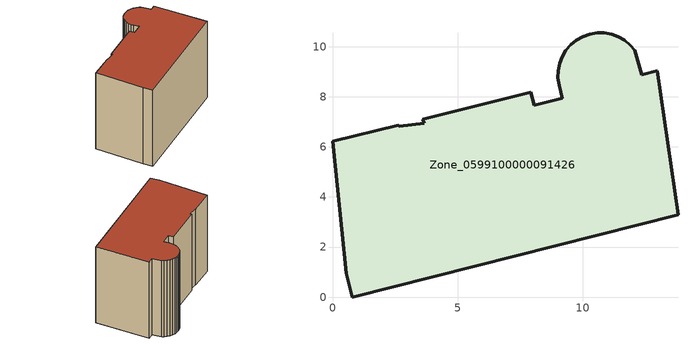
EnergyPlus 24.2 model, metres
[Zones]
Zone_0599100000091426
 floor ground (C_G): 7.91,8.18 8.06,7.65 9.17,7.93 9.04,8.46 9,8.75 9.01,9.05 9.06,9.33 9.17,9.61 9.32,9.86 9.51,10.08 9.74,10.26 9.99,10.41 10.27,10.51 10.56,10.55 10.85,10.55 11.14,10.5 11.42,10.4 11.67,10.25 11.89,10.06 12.07,9.85 12.35,8.87 12.97,9.03 13.79,3.28 0.78,0 0.55,0.96 0,6.22 2.62,6.86 2.67,6.82 3.66,6.95 3.61,7.1 z0
 wall outside (C_F): 11.67,10.25 11.42,10.4 11.14,10.5 10.85,10.55 10.56,10.55 10.27,10.51 9.99,10.41 9.74,10.26 9.51,10.08 9.32,9.86 9.17,9.61 9.06,9.33 9.01,9.05 9,8.75 9.04,8.46 9.17,7.93 8.06,7.65 7.91,8.18 3.61,7.1 3.66,6.95 2.67,6.82 2.62,6.86 0,6.22 0.55,0.96 0.78,0 13.79,3.28 12.97,9.03 12.35,8.87 12.07,9.85 11.89,10.06 11.67,10.25 z0:8.57
 roof outside (C_R): 8.06,7.65 7.91,8.18 3.61,7.1 3.66,6.95 2.67,6.82 2.62,6.86 0,6.22 0.55,0.96 0.78,0 13.79,3.28 12.97,9.03 12.35,8.87 12.07,9.85 11.89,10.06 11.67,10.25 11.42,10.4 11.14,10.5 10.85,10.55 10.56,10.55 10.27,10.51 9.99,10.41 9.74,10.26 9.51,10.08 9.32,9.86 9.17,9.61 9.06,9.33 9.01,9.05 9,8.75 9.04,8.46 9.17,7.93 z8.57
[BUILDING]
Pand.0599100000091426: North Axis=0; Terrain=City; Loads Convergence Tolerance Value=0.04; Temperature Convergence Tolerance Value=0.4; Solar Distribution=FullExterior; Maximum Number of Warmup Days=25; Minimum Number of Warmup Days=1
[Site:Location]
Rotterdam.The.Hague.AP_ZH_NLD Design_Conditions: Latitude=51.96; Longitude=4.45; Time Zone=1; Elevation=-4.5
[SITE:GROUNDTEMPERATURE:BUILDINGSURFACE]
18, 18, 18, 18, 18, 18, 18, 18, 18, 18, 18, 18
[MATERIAL] Thermal Absorptance=0.9; Solar Absorptance=0.7; Visible Absorptance=0.7
Name | Roughness | Thickness | Conductivity | Density | Specific Heat
G.TC.1992-2005 | MediumSmooth | 0.15 | 0.06 | 540 | 1210
F.TC.1992-2005 | Rough | 0.3 | 0.12 | 1920 | 840
R.TC.1992-2005 | MediumRough | 0.2 | 0.08 | 1500 | 1000
[CONSTRUCTION]
C_G: G.TC.1992-2005
C_F: F.TC.1992-2005
C_R: R.TC.1992-2005
[ZONE]
Zone_0599100000091426: Type=1; Multiplier=1; Ceiling Height=Autocalculate; Volume=Autocalculate; Floor Area=autocalculate; Part of Total Floor Area=Yes
[ZONEINFILTRATION:DESIGNFLOWRATE]
Infil_Zone_0599100000091426: Zone or ZoneList or Space or SpaceList=Zone_0599100000091426; Schedule=AlwaysOn; Design Flow Rate Calculation Method=Flow/Area; Flow Rate per Floor Area=0.0015; Constant Term Coefficient=1; Temperature Term Coefficient=0; Velocity Term Coefficient=0; Velocity Squared Term Coefficient=0
[HVACTEMPLATE:ZONE:IDEALLOADSAIRSYSTEM]
Zone_0599100000091426: Maximum Heating Supply Air Temperature=50; Minimum Cooling Supply Air Temperature=13; Maximum Heating Supply Air Humidity Ratio=0.0156; Minimum Cooling Supply Air Humidity Ratio=0.0077; Heating Limit=NoLimit; Cooling Limit=NoLimit; Dehumidification Control Type=ConstantSensibleHeatRatio; Cooling Sensible Heat Ratio=0.7; Dehumidification Setpoint=60; Humidification Control Type=None; Humidification Setpoint=30; Outdoor Air Method=None; Outdoor Air Flow Rate per Person=0.00944; Outdoor Air Flow Rate per Zone Floor Area=0; Outdoor Air Flow Rate per Zone=0; Demand Controlled Ventilation Type=None; Outdoor Air Economizer Type=NoEconomizer; Heat Recovery Type=None; Sensible Heat Recovery Effectiveness=0.7; Latent Heat Recovery Effectiveness=0.65
[ZONECONTROL:THERMOSTAT]
ThermostatControl_Zone_0599100000091426: Zone or ZoneList=Zone_0599100000091426; Control Type Schedule=DualSetpointControlType; Control 1=Thermostat_Zone_0599100000091426; Temperature Difference Between Cutout And Setpoint=0
[THERMOSTATSETPOINT:DUALSETPOINT]
Thermostat_Zone_0599100000091426: Heating Setpoint Temperature Schedule=HeatingSetpoint_Zone_0599100000091426; Cooling Setpoint Temperature Schedule=CoolingSetpoint_Zone_0599100000091426
[SCHEDULE:COMPACT]
HeatingSetpoint_Zone_0599100000091426: Through: 12/31, For: AllDays, Until: 24:00, 21
CoolingSetpoint_Zone_0599100000091426: Through: 12/31, For: AllDays, Until: 24:00, 24
DualSetpointControlType: Through: 12/31, For: AllDays, Until: 24:00, 4
AlwaysOn: Through: 12/31, For: AllDays, Until: 24:00, 1
